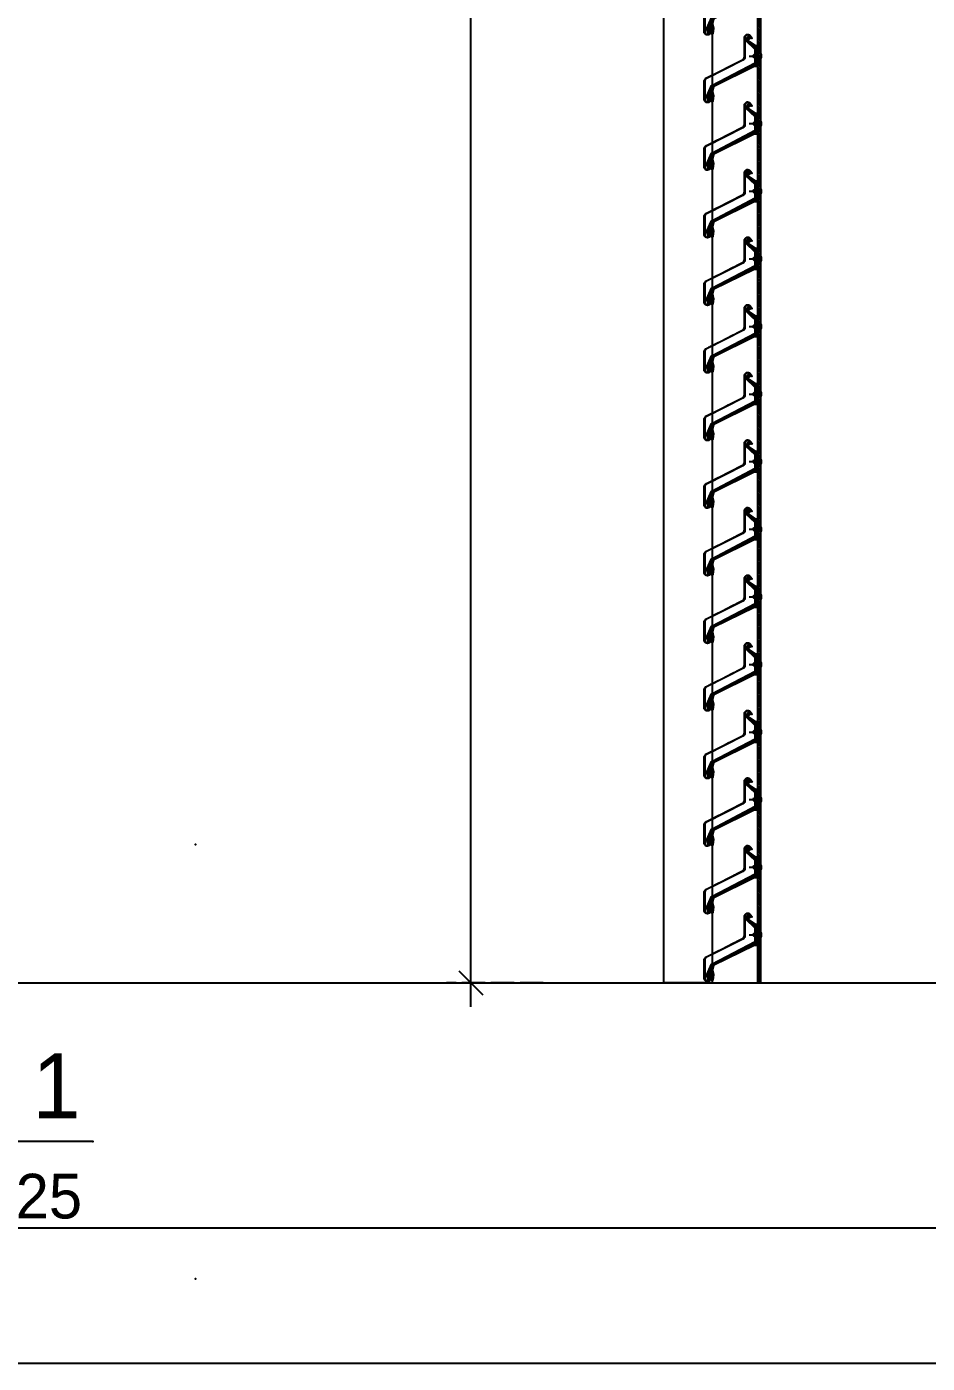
# Model space of a CAD drawing. Header units: millimetres. Extents: x -244126 to 368105, y -173968 to 259060.
# Drawn here: x 3466 to 4399, y 56651 to 58035 of the extents above; entities that cross this region are included whole.
import ezdxf
from ezdxf.enums import TextEntityAlignment as Align

# ---------------------------------------------------------------- set-up
doc = ezdxf.new("R2010")
doc.units = ezdxf.units.MM
doc.header["$MEASUREMENT"] = 0
for name, pattern in [('ACAD_ISO04W100', [30, 24, -3, 0, -3]), ('BORDER2', [22.224999999999998, 6.35, -3.175, 6.35, -3.175, 0, -3.175]), ('HIDDEN', [9.524999999999999, 6.35, -3.175]), ('TA_GL_000.00010', [0.000275, 0.0001, -2.5e-05, 2.5e-05, -2.5e-05, 0.0001]), ('TA_HL_003.00000', [19.5, 10.65, -8.85])]:
    doc.linetypes.add(name, pattern=pattern)
for name, color, linetype in [('000 - GROUND', 6, 'Continuous'), ('000 - H A T C H', 8, 'Continuous'), ('000 - SYMBOL CON', 1, 'Continuous'), ('000 - T E X T', 4, 'Continuous'), ('000 - TITLEBLOCK', 4, 'Continuous'), ('000 - WIPEOUT', 250, 'Continuous'), ('001 - ASCESSORIES', 1, 'Continuous'), ('004 - WALL', 3, 'Continuous'), ('A03_SUN LOUVER', 7, 'Continuous'), ('A04_TUBE SERIES', 7, 'Continuous')]:
    doc.layers.add(name, color=color, linetype=linetype)
doc.styles.add('Cetury Gothic', font='GOTHIC.TTF')
doc.styles.add('CORDIA', font='cordia.shx')
doc.styles.add('MtXpl_BrowalliaUPC', font='BrowalliaUPC.ttf')
doc.styles.add('TA', font='Cordia New.ttf', dxfattribs={"height": 4.5})
doc.dimstyles.new('DIM E-E', dxfattribs={"dimscale": 2, "dimtxt": 0.18, "dimasz": 0.1, "dimexe": 0.1, "dimexo": 0.1, "dimgap": 0.09, "dimtad": 1, "dimtoh": 1, "dimzin": 0, "dimdsep": 46, "dimtxsty": 'CORDIA', "dimblk": 'OBLIQUE', "dimcen": 0.1, "dimdle": 0.1, "dimclrd": 40, "dimclre": 140, "dimclrt": 3, "dimadec": 0, "dimazin": 0, "dimtfac": 1, "dimtix": 1, "dimtmove": 2, "dimatfit": 3, "dimfxl": 1, "dimtolj": 1, "dimtzin": 0, "dimarcsym": 0})

# ---------------------------------------------------------------- blocks, each defined once
blk = doc.blocks.new('A$Cfd196da9')
at = {"color": 0, "linetype": 'ByBlock', "const_width": 0.1}
blk.add_lwpolyline([(-143.5, -98.00000000003524), (96.5, -98.00000000003524), (96.5, 98.99999999999818), (-143.5, 98.99999999999818)], close=True, dxfattribs=at)
blk = doc.blocks.new('*U3058')
at = {"layer": '000 - TITLEBLOCK', "color": 250}
blk.add_lwpolyline([(0, 0), (5940, 0), (5940, 4200), (0, 4200)], close=True, dxfattribs=at)
at = {"layer": '000 - T E X T', "color": 3, "xscale": 20, "yscale": 20, "zscale": 20}
blk.add_blockref('A$Cfd196da9', (2970, 2100), dxfattribs=at)
at = {"color": 4, "style": 'TA'}
blk.add_attdef('PAPER_SIZE', text='', height=25.01996734691533, dxfattribs=at).set_placement((5685.990135701577, 99.74056278897478), align=Align.MIDDLE_RIGHT)
blk.add_attdef('SCALE_SIZE', text='', height=25.01996734691533, dxfattribs=at).set_placement((5735.108402257829, 100.2616452662733), align=Align.MIDDLE_LEFT)
at = {"layer": '000 - T E X T', "color": 250, "style": 'TA'}
for tag, height, p in [('SUPERLINK', 20, (172.6463526980069, 4157.653398632592)), ('NAMEFILE', 20, (172.6463526980069, 4117.648986908698)), ('SC', 400, (33.63757568388337, 3752.105322544021))]:
    blk.add_attdef(tag, text='', height=height, dxfattribs=at).set_placement(p, align=Align.MIDDLE_LEFT)
at = {"layer": '000 - T E X T', "color": 4, "style": 'TA'}
for tag, height, p in [('PRELIM_NAME_JOB_1', 20, (5246.650049813361, 3301.910098792705)), ('PRELIM_NAME_JOB_2', 20, (5246.650049813361, 3258.277144555959)), ('PRELIM_NAME_PROJECT_1', 30, (4948.065500009579, 3093.102591053976)), ('PRELIM_NAME_PROJECT_2', 30, (4948.065500009579, 3019.102591053979)), ('PRELIM_NAME_PROJECT_3', 30, (4948.065500009579, 2945.102591053983)), ('PRELIM_NAME_TITLE_3', 24, (4955.065500009587, 739.8807190992738)), ('DRAWING_NO1', 24, (4946.108710958615, 329.1537826389776)), ('DRAWING_NO2', 24, (4946.108710958615, 249.1449591911896)), ('PRELIM_NAME_TITLE_1', 1.2, (247.7532750004793, 43.65403595496355)), ('PRELIM_NAME_TITLE_2', 1.2, (247.7532750004793, 40.32403595496362))]:
    blk.add_attdef(tag, text='', height=height, dxfattribs=at).set_placement(p, align=Align.MIDDLE_LEFT)
at = {"layer": '000 - T E X T', "color": 4, "style": 'Cetury Gothic'}
for tag, p in [('SHEET_NO.', (5615.789428620446, 339.9774362902372)), ('TOTAL_SHEET_NO.', (5609.658428601324, 176.3984143132984))]:
    blk.add_attdef(tag, text='', height=36, dxfattribs=at).set_placement(p, align=Align.CENTER)
at = {"layer": '000 - T E X T', "color": 4, "style": 'TA'}
blk.add_attdef('NAME_REMARK', (552.8589976401418, 173.0396926597859), '', height=40, dxfattribs=at)
blk = doc.blocks.new('*U3716')
at = {"layer": '004 - WALL', "color": 0, "linetype": 'ByBlock'}
blk.add_lwpolyline([(0, 0), (-100, 0), (-100, 2700), (0, 2700)], close=True, dxfattribs=at)
blk = doc.blocks.new('*U864')
at = {"color": 4}
blk.add_line((-4.258498455800009, 5.700827209227327), (-39.25849845580001, 5.700827209227327), dxfattribs=at)
at = {"linetype": 'TA_GL_000.00010'}
blk.add_point((8.881784197001252e-16, 18), dxfattribs=at)
for p in [(-4.258498455800009, 5.700827209227327), (0, 0)]:
    blk.add_point(p)
at = {"layer": '000 - SYMBOL CON', "color": 0, "linetype": 'ByBlock'}
blk.add_lwpolyline([(-47.29898225372949, 7.660343411297845, 0.414213562373093), (-49.25849845580001, 5.700827209227327, 0.4142135623731004), (-47.29898225372949, 3.74131100715681), (-41.21801465787053, 3.74131100715681, 0.4142135623730966), (-39.25849845580001, 5.700827209227327, 0.4142135623730893), (-41.21801465787053, 7.660343411297845)], format="xyb", close=True, dxfattribs=at)
at = {"color": 4, "linetype": 'BORDER2', "style": 'Cetury Gothic'}
blk.add_text('SCALE', height=1.8, dxfattribs=at).set_placement((-38.06962739612595, 2.507720990193548))
at = {"color": 0, "style": 'TA'}
for tag, p in [('HEADING2', (-38.32903347561796, 10.64992116065969)), ('HEADING', (-38.32903347561796, 6.649921160659689))]:
    blk.add_attdef(tag, p, '', height=2.5, dxfattribs=at)
for tag, height, p in [('LO', 2.7, (-4.758498455798417, 6.649921160659687)), ('SC', 1.85, (-4.699605285589541, 2.507720990193548))]:
    blk.add_attdef(tag, text='', height=height, dxfattribs=at).set_placement(p, align=Align.RIGHT)
at = {"layer": '000 - T E X T', "color": 0, "style": 'MtXpl_BrowalliaUPC'}
blk.add_attdef('NO.CODE', text='', height=2, dxfattribs=at).set_placement((-44.25849845580001, 5.700827209227327), align=Align.MIDDLE_CENTER)
blk = doc.blocks.new('_Oblique')
at = {"color": 0, "linetype": 'ByBlock', "lineweight": -2}
blk.add_line((-0.5, -0.5), (0.5, 0.5), dxfattribs=at)
blk = doc.blocks.new('*D3801')
at = {"layer": 'A04_TUBE SERIES', "color": 40, "lineweight": -2, "transparency": 16777216}
blk.add_line((3926.313265724752, 57019.47557430169), (3926.313265724752, 59311.62387743569), dxfattribs=at)
at = {"layer": 'A04_TUBE SERIES', "color": 140, "linetype": 'ACAD_ISO04W100', "lineweight": -2, "transparency": 16777216}
for p, q in [((4001.313265724837, 59286.62387743569), (3901.313265724752, 59286.62387743569)), ((4001.313265724837, 57044.47557430169), (3901.313265724752, 57044.47557430169))]:
    blk.add_line(p, q, dxfattribs=at)
at = {"layer": 'Defpoints', "color": 0, "transparency": 16777216}
for p in [(3926.313265724752, 59286.62387743569), (4026.313265724837, 59286.62387743569), (4026.313265724837, 57044.47557430169)]:
    blk.add_point(p, dxfattribs=at)
at = {"layer": 'A04_TUBE SERIES', "color": 40, "lineweight": -2, "transparency": 16777216, "xscale": 25, "yscale": 25, "zscale": 25}
for p, rotation in [((3926.313265724752, 59286.62387743569), 90), ((3926.313265724752, 57044.47557430169), 270)]:
    blk.add_blockref('_Oblique', p, dxfattribs=dict(at, rotation=rotation))
at = {"layer": 'A04_TUBE SERIES', "color": 3, "transparency": 16777216, "insert": (3881.313265724767, 58165.54972586868), "char_height": 45, "attachment_point": 5, "rotation": 90, "style": 'CORDIA'}
blk.add_mtext('\\A1;VARIES', dxfattribs=at)
blk = doc.blocks.new('*U3769')
blk.add_wipeout([(49.99999999999977, 1121.074151567002), (0, 1121.074151567002), (-2.2737367544323206e-13, -1121.0741515670013), (49.99999999999977, -1121.0741515670013)]).dxf.layer = '000 - WIPEOUT'
at = {"layer": '000 - H A T C H'}
h = blk.add_hatch(dxfattribs=at)
h.set_pattern_fill('ANSI32', color=256, scale=0.25, angle=-90.00000000000001)
h.set_pattern_definition([(315, (-5514.030462112098, 23949.07471731478), (1.683798022700467, 1.683798022700466), []), (315, (-5514.030462112098, 23947.95218481478), (1.683798022700467, 1.683798022700466), [])])
h.paths.add_polyline_path([(-1.356692536091941e-13, -1121.074151567002), (2.499999999999864, -1121.074151567002), (2.5, 1121.074151567002), (2.220446049250313e-16, 1121.074151567002)])
at = {"layer": '001 - ASCESSORIES', "linetype": 'ByBlock'}
blk.add_lwpolyline([(50, 1121.074151567002), (0, 1121.074151567002), (-1.357611786334021e-13, -1121.074151567002), (49.99999999999986, -1121.074151567002)], close=True, dxfattribs=at)
at = {"layer": '001 - ASCESSORIES', "color": 0}
blk.add_lwpolyline([(0, 1121.074151567002), (2.5, 1121.074151567002), (2.499999999999864, -1121.074151567002), (-1.357611786334021e-13, -1121.074151567002)], close=True, dxfattribs=at)
blk = doc.blocks.new('000 - FAMELINE_AL.SUN_LV_70Z_CUT_VIEW')
at = {"layer": '000 - H A T C H'}
h = blk.add_hatch(dxfattribs=at)
h.set_pattern_fill('ANSI32', color=8, scale=2)
h.set_pattern_definition([(45, (0, 0), (-0.5303300858899107, 0.5303300858899107), []), (45, (0.35355339, 0), (-0.5303300858899107, 0.5303300858899107), [])])
edge = h.paths.add_edge_path()
edge.add_arc((-41.71909435685664, 63.80189602588693), 3.399999999999986, 359.7688178317894, 500.7773137959305)
edge.add_line((-44.35305455737182, 65.95183873724041), (-46.44665398359939, 63.3869064088849))
edge.add_line((-46.44665398359939, 63.3869064088849), (-45.98183747762232, 63.00750475393761))
edge.add_line((-45.98183747762232, 63.00750475393761), (-43.88823805138236, 65.57243708230635))
edge.add_arc((-41.71909435685045, 63.8018960258951), 2.799999999993822, -0.25475025521330963, 140.7773137957614, ccw=False)
edge.add_line((-38.91912203336574, 63.78944662088733), (-38.9191220333887, 44.01972320168352))
edge.add_arc((-34.9191220333887, 44.01972320168352), 4, 180, 244.3295045191594)
edge.add_line((-36.6519020997646, 40.41452234159676), (0.8728362579277018, 21.54602793816775))
edge.add_arc((-0.6000267984897698, 18.4816072070802), 3.400000000011559, 1.3181988833821379e-10, 64.32950451929122, ccw=False)
edge.add_line((2.799973201521789, 18.48160720708802), (2.799973201515968, -0.01085875736750097))
edge.add_arc((-1.672240363737032e-06, -4.791312291807515e-06), 2.799995911112356, 214.4412264402325, 359.7778968172909, ccw=False)
edge.add_line((-2.309177256072871, -1.58357203815649), (-4.075200694191153, 0.9916572906804504))
edge.add_line((-4.075200694191153, 0.9916572906804504), (-4.570024391912739, 0.6523204253608128))
edge.add_line((-4.570024391912739, 0.6523204253608128), (-2.804000953798055, -1.922908903484404))
edge.add_arc((1.343924971308752e-13, -6.008527009271347e-13), 3.399999999999771, 214.4412879448393, 359.7725146033154)
edge.add_line((3.399973201521789, -0.01349921971996082), (3.399973201521789, 18.48160720708802))
edge.add_arc((-0.600026798489675, 18.48160720708033), 4.000000000011464, 1.101744141655805e-10, 64.32950451926962)
edge.add_line((1.132753267884254, 22.08680806718075), (-36.39198508980822, 40.95530247060977))
edge.add_arc((-34.9191220333887, 44.01972320168352), 3.400000000000007, 180, 244.3295045191593, ccw=False)
edge.add_line((-38.3191220333887, 44.01972320168352), (-38.31912203338288, 63.78817741812782))
at = {"layer": 'A03_SUN LOUVER', "color": 0}
blk.add_lwpolyline([(-38.31912203339264, 63.78817743708649, 0.706785714724799), (-44.35305455737182, 65.95183873724041), (-46.44665398359939, 63.3869064088849), (-45.98183747762232, 63.00750475393761), (-43.88823805138236, 65.57243708230635, -0.7069399320194617), (-38.91912203336574, 63.78944662088733), (-38.9191220333887, 44.01972320168352, 0.2883019779868358), (-36.6519020997646, 40.41452234159676), (0.8728362579277018, 21.54602793816775, -0.2883019779868358), (2.799973201521789, 18.48160720708802), (2.799973201515968, -0.01085875736750097, -0.7354915496662431), (-2.309177256072871, -1.58357203815649), (-4.075200694191153, 0.9916572906804504), (-4.570024391912739, 0.6523204253608128), (-2.804000953798055, -1.922908903484404, 0.7354549486294412), (3.399973201521789, -0.01349921971996082), (3.399973201521789, 18.48160720708802, 0.2883019779868358), (1.132753267884254, 22.08680806718075), (-36.39198508980822, 40.95530247060977, -0.2883019779868358), (-38.3191220333887, 44.01972320168352), (-38.31912203338288, 63.78817741812782)], format="xyb", dxfattribs=at)
blk = doc.blocks.new('000 - ASSCESSORIES_FAMELINE_AL.FLEX_BK_FOR_70Z_[70Z-BK]_CUT_VIEW')
at = {"layer": '000 - H A T C H'}
h = blk.add_hatch(dxfattribs=at)
h.set_pattern_fill('ANSI32', color=8, scale=0.005)
h.set_pattern_definition([(45, (9.087006977919415, -46.378), (-0.001325825214724777, 0.001325825214724777), []), (45, (9.087890861394415, -46.378), (-0.001325825214724777, 0.001325825214724777), [])])
edge = h.paths.add_edge_path()
edge.add_line((-0.01277954649654411, -0.00975276040116313), (-0.01297954649656303, -0.009952760401567673))
edge.add_line((-0.01297954649656141, -0.009952760401567673), (-0.01317954649658215, -0.00975276040116313))
edge.add_line((-0.01317954649658226, -0.00975276040116313), (-0.013379546496603, -0.009952760401567673))
edge.add_line((-0.01337954649660311, -0.009952760401567673), (-0.01357954649662385, -0.00975276040116313))
edge.add_line((-0.01357954649662396, -0.00975276040116313), (-0.0137795464966447, -0.009952760401567673))
edge.add_line((-0.01377954649664481, -0.009952760401567673), (-0.01397954649666919, -0.00975276040116313))
edge.add_line((-0.01397954649666922, -0.00975276040116313), (-0.01417954649669177, -0.009952760401567673))
edge.add_line((-0.01417954649669184, -0.009952760401567673), (-0.01437954649671258, -0.00975276040116313))
edge.add_line((-0.01437954649671269, -0.00975276040116313), (-0.01457954649673343, -0.009952760401567673))
edge.add_line((-0.01457954649673354, -0.009952760401567673), (-0.01477954649675428, -0.00975276040116313))
edge.add_line((-0.01477954649675439, -0.00975276040116313), (-0.01497954649677513, -0.009952760401567673))
edge.add_line((-0.01497954649677524, -0.009952760401567673), (-0.01517954649679416, -0.00975276040116313))
edge.add_line((-0.01517954649679432, -0.00975276040116313), (-0.01537954649681505, -0.009952760401567673))
edge.add_line((-0.01537954649681517, -0.009952760401567673), (-0.0155795464968359, -0.00975276040116313))
edge.add_line((-0.01557954649683602, -0.00975276040116313), (-0.01577954649685675, -0.009952760401567673))
edge.add_line((-0.01577954649685687, -0.009952760401567673), (-0.0159795464968776, -0.00975276040116313))
edge.add_line((-0.01597954649687772, -0.00975276040116313), (-0.01617954649689663, -0.009952760401567673))
edge.add_line((-0.01617954649689501, -0.009952760401567673), (-0.01637954649691575, -0.00975276040116313))
edge.add_line((-0.01637954649691586, -0.00975276040116313), (-0.0165795464969366, -0.009952760401567673))
edge.add_line((-0.01657954649693671, -0.009952760401567673), (-0.01677954649695745, -0.00975276040116313))
edge.add_line((-0.01677954649695756, -0.00975276040116313), (-0.0169795464969783, -0.009952760401567673))
edge.add_line((-0.01697954649697841, -0.009952760401567673), (-0.01717954649700279, -0.00975276040116313))
edge.add_line((-0.01717954649700282, -0.00975276040116313), (-0.01737954649702537, -0.009952760401567673))
edge.add_line((-0.01737954649702544, -0.009952760401567673), (-0.01757954649704618, -0.00975276040116313))
edge.add_line((-0.01757954649704629, -0.00975276040116313), (-0.01777954649706703, -0.009952760401567673))
edge.add_line((-0.01777954649706714, -0.009952760401567673), (-0.01797954649708788, -0.00975276040116313))
edge.add_line((-0.01797954649708799, -0.00975276040116313), (-0.01817954649710873, -0.009952760401567673))
edge.add_line((-0.01817954649710884, -0.009952760401567673), (-0.01837954649712776, -0.00975276040116313))
edge.add_line((-0.01837954649712792, -0.00975276040116313), (-0.01857954649714865, -0.009952760401567673))
edge.add_line((-0.01857954649714877, -0.009952760401567673), (-0.0187795464971695, -0.00975276040116313))
edge.add_line((-0.01877954649716962, -0.00975276040116313), (-0.01897954649719035, -0.009952760401567673))
edge.add_line((-0.01897954649719047, -0.009952760401567673), (-0.0191795464972112, -0.00975276040116313))
edge.add_line((-0.01917954649721132, -0.00975276040116313), (-0.01937954649723024, -0.009952760401567673))
edge.add_line((-0.01937954649722862, -0.009952760401567673), (-0.01957954649724935, -0.00975276040116313))
edge.add_line((-0.01957954649724947, -0.00975276040116313), (-0.0197795464972702, -0.009952760401567673))
edge.add_line((-0.01977954649727032, -0.009952760401567673), (-0.01997954649729105, -0.00975276040116313))
edge.add_line((-0.01997954649729117, -0.00975276040116313), (-0.0201795464973119, -0.009952760401567673))
edge.add_line((-0.02017954649731202, -0.009952760401567673), (-0.02037954649733639, -0.00975276040116313))
edge.add_line((-0.02037954649733642, -0.00975276040116313), (-0.02057954649735898, -0.009952760401567673))
edge.add_line((-0.02057954649735905, -0.009952760401567673), (-0.02077954649737978, -0.00975276040116313))
edge.add_line((-0.0207795464973799, -0.00975276040116313), (-0.02097954649740063, -0.009952760401567673))
edge.add_line((-0.02097954649740075, -0.009952760401567673), (-0.02117954649742148, -0.00975276040116313))
edge.add_line((-0.0211795464974216, -0.00975276040116313), (-0.02137954649744233, -0.009952760401567673))
edge.add_line((-0.02137954649744245, -0.009952760401567673), (-0.02157954649746137, -0.00975276040116313))
edge.add_line((-0.02157954649746152, -0.00975276040116313), (-0.02177954649748226, -0.009952760401567673))
edge.add_line((-0.02177954649748237, -0.009952760401567673), (-0.02197954649750311, -0.00975276040116313))
edge.add_line((-0.02197954649750322, -0.00975276040116313), (-0.02217954649752396, -0.009952760401567673))
edge.add_line((-0.02217954649752407, -0.009952760401567673), (-0.02237954649754481, -0.00975276040116313))
edge.add_line((-0.02237954649754492, -0.00975276040116313), (-0.02257954649756384, -0.009952760401567673))
edge.add_line((-0.02257954649756222, -0.009952760401567673), (-0.02277954649758296, -0.00975276040116313))
edge.add_line((-0.02277954649758307, -0.00975276040116313), (-0.02297954649760381, -0.009952760401567673))
edge.add_line((-0.02297954649760392, -0.009952760401567673), (-0.02317954649762466, -0.00975276040116313))
edge.add_line((-0.02317954649762477, -0.00975276040116313), (-0.02337954649764551, -0.009952760401567673))
edge.add_line((-0.02337954649764562, -0.009952760401567673), (-0.02357954649767, -0.00975276040116313))
edge.add_line((-0.02357954649767002, -0.00975276040116313), (-0.02377954649769258, -0.009952760401567673))
edge.add_line((-0.02377954649769265, -0.009952760401567673), (-0.02397954649771339, -0.00975276040116313))
edge.add_line((-0.0239795464977135, -0.00975276040116313), (-0.02417954649774151, -0.009952760401567673))
edge.add_line((-0.02417954649774146, -0.009952760401567673), (-0.02437954649775492, -0.00975276040116313))
edge.add_line((-0.0243795464977552, -0.00975276040116313), (-0.02457954649778321, -0.009952760401567673))
edge.add_line((-0.02457954649778316, -0.009952760401567673), (-0.02477954649780389, -0.00975276040116313))
edge.add_line((-0.02477954649780401, -0.00975276040116313), (-0.02497954649782474, -0.009952760401567673))
edge.add_line((-0.02497954649782486, -0.009952760401567673), (-0.02517954649784377, -0.00975276040116313))
edge.add_line((-0.02517954649784393, -0.00975276040116313), (-0.02537954649786467, -0.009952760401567673))
edge.add_line((-0.02537954649786478, -0.009952760401567673), (-0.02557954649788552, -0.00975276040116313))
edge.add_line((-0.02557954649788563, -0.00975276040116313), (-0.02577954649790637, -0.009952760401567673))
edge.add_line((-0.02577954649790648, -0.009952760401567673), (-0.02597954649792722, -0.00975276040116313))
edge.add_line((-0.02597954649792555, -0.00975276040116313), (-0.02617954649794447, -0.009952760401567673))
edge.add_line((-0.02617954649794463, -0.009952760401567673), (-0.02637954649796536, -0.00975276040116313))
edge.add_line((-0.02637954649796548, -0.00975276040116313), (-0.02657954649798621, -0.009952760401567673))
edge.add_line((-0.02657954649798633, -0.009952760401567673), (-0.02677954649800706, -0.00975276040116313))
edge.add_line((-0.02677954649800718, -0.00975276040116313), (-0.02697954649802974, -0.009952760401567673))
edge.add_line((-0.0269795464980298, -0.009952760401567673), (-0.02717954649805418, -0.00975276040116313))
edge.add_line((-0.02717954649805421, -0.00975276040116313), (-0.02737954649807494, -0.009952760401567673))
edge.add_line((-0.02737954649807506, -0.009952760401567673), (-0.02757954649809579, -0.00975276040116313))
edge.add_line((-0.02757954649809591, -0.00975276040116313), (-0.02967954649830546, -0.00975276040116313))
edge.add_line((-0.02967954649830595, -0.00975276040116313), (-0.02967954649830595, -0.005952760400752766))
edge.add_line((-0.02967954649830595, -0.005952760400752766), (-0.05031824556958587, 0.03563496930928506))
edge.add_arc((-0.05121400561373868, 0.03519043141033507), 0.001000000000151382, 26.39377746178776, 75.8219355794282)
edge.add_line((-0.05096906939608736, 0.03615997060479259), (-0.05502790629977783, 0.03718536098029273))
edge.add_arc((-0.0552728425175335, 0.03621582178585214), 0.001000000000162513, 75.82193557346436, 104.1780643993373)
edge.add_line((-0.05551777873482955, 0.03718536098040914), (-0.06002284251777767, 0.03604723960325629))
edge.add_line((-0.06002284251777645, 0.03604723960325629), (-0.06566181365886668, 0.03683974531472614))
edge.add_arc((-0.06559222710857426, 0.03733487934893276), 0.0004999999998133708, 168.4409523074406, 262.0000000186345, ccw=False)
edge.add_line((-0.06608208646855651, 0.03743506820683962), (-0.06601507415376996, 0.0377627155153312))
edge.add_arc((-0.06552521479402351, 0.03766252665701586), 0.0004999999996624719, 87.06799968467601, 168.4409522554503, ccw=False)
edge.add_arc((-0.06495843581486405, 0.04872858665620328), 0.01058056507243212, 267.06799962155, 291.9915223716762)
edge.add_arc((-0.0601375721881432, 0.03943023958709091), 0.001000000000519413, 210.8217160004619, 511.7252351100696)
edge.add_arc((-0.06392995079279906, 0.03099271075333121), 0.009374857828702345, 71.90549630057217, 97.73897321563683)
edge.add_arc((-0.06523276939259937, 0.0405794483473656), 0.0002999999997556577, 168.4409523378007, 277.73897327017005, ccw=False)
edge.add_line((-0.06552668500849279, 0.04063956166192639), (-0.06541458793621961, 0.04118764456461924))
edge.add_arc((-0.06492472857595288, 0.04108745570658101), 0.0005000000001152923, 105.0000000089477, 168.4409522992529, ccw=False)
edge.add_line((-0.06505413809860983, 0.0415704186198198), (-0.06025266056207801, 0.0428301757283478))
edge.add_line((-0.06025266056207812, 0.0428301757283478), (-0.0492526605609267, 0.03804723960366374))
edge.add_line((-0.04925266056092603, 0.03804723960366374), (-0.02567954649789006, -0.006952760400956493))
edge.add_line((-0.02567954649789073, -0.006952760400956493), (-0.01187954649644718, -0.006952760400956493))
edge.add_line((-0.01187954649644674, -0.006952760400956493), (-0.002662942001011132, 0.002656586377350152))
edge.add_arc((-0.002304552747116162, 0.002307935918011594), 0.0005000000001045974, 59.98307022082429, 135.7891445572969, ccw=False)
edge.add_line((-0.002054424811218425, 0.002740874730996268), (0.002599041332761615, -0.0006066714323025623))
edge.add_arc((0.002423851587606052, -0.0008502049067118378), 0.0002999999999414777, -53.13000000248172, 54.27003670094422, ccw=False)
edge.add_line((0.002603852016303421, -0.001090204585118215), (0.0003817467584736676, -0.002756789730629123))
edge.add_arc((0.0002017463293952915, -0.002516790052546014), 0.0002999999999117129, 212.0053832946578, 306.8700000934011, ccw=False)
edge.add_line((-5.265316149127841e-05, -0.002675789734887246), (-0.002137095849296046, 0.0006593185663730881))
edge.add_arc((-0.002391495340415162, 0.0005003188842422901), 0.0003000000000012833, 32.00538323809544, 145.4914770709103)
edge.add_line((-0.002638707917848038, 0.0006702775308511377), (-0.007879546496031722, -0.006952760400956493))
edge.add_line((-0.007879546496033285, -0.006952760400956493), (-0.007879546496033285, -0.00975276040116313))
edge.add_line((-0.007879546496033285, -0.00975276040116313), (-0.00997954649625011, -0.00975276040116313))
edge.add_line((-0.009979546496248659, -0.00975276040116313), (-0.01017954649626939, -0.009952760401567673))
edge.add_line((-0.01017954649626951, -0.009952760401567673), (-0.01037954649629024, -0.00975276040116313))
edge.add_line((-0.01037954649629036, -0.00975276040116313), (-0.0105795464963111, -0.009952760401567673))
edge.add_line((-0.01057954649631121, -0.009952760401567673), (-0.01077954649633558, -0.00975276040116313))
edge.add_line((-0.01077954649633561, -0.00975276040116313), (-0.01097954649635817, -0.009952760401567673))
edge.add_line((-0.01097954649635824, -0.009952760401567673), (-0.01117954649637897, -0.00975276040116313))
edge.add_line((-0.01117954649637909, -0.00975276040116313), (-0.01137954649639982, -0.009952760401567673))
edge.add_line((-0.01137954649639994, -0.009952760401567673), (-0.01157954649642067, -0.00975276040116313))
edge.add_line((-0.01157954649642079, -0.00975276040116313), (-0.01177954649644153, -0.009952760401567673))
edge.add_line((-0.01177954649644164, -0.009952760401567673), (-0.01197954649646056, -0.00975276040116313))
edge.add_line((-0.01197954649646071, -0.00975276040116313), (-0.01217954649648145, -0.009952760401567673))
edge.add_line((-0.01217954649648156, -0.009952760401567673), (-0.0123795464965023, -0.00975276040116313))
edge.add_line((-0.01237954649650241, -0.00975276040116313), (-0.01257954649652315, -0.009952760401567673))
edge.add_line((-0.01257954649652326, -0.009952760401567673), (-0.012779546496544, -0.00975276040116313))
at = {"layer": '001 - ASCESSORIES', "color": 0, "linetype": 'ByBlock'}
blk.add_lwpolyline([(-0.01277954649654411, -0.00975276040116313), (-0.01297954649656141, -0.009952760401567673), (-0.01317954649658226, -0.00975276040116313), (-0.01337954649660311, -0.009952760401567673), (-0.01357954649662396, -0.00975276040116313), (-0.01377954649664481, -0.009952760401567673), (-0.01397954649666922, -0.00975276040116313), (-0.01417954649669184, -0.009952760401567673), (-0.01437954649671269, -0.00975276040116313), (-0.01457954649673354, -0.009952760401567673), (-0.01477954649675439, -0.00975276040116313), (-0.01497954649677524, -0.009952760401567673), (-0.01517954649679432, -0.00975276040116313), (-0.01537954649681517, -0.009952760401567673), (-0.01557954649683602, -0.00975276040116313), (-0.01577954649685687, -0.009952760401567673), (-0.01597954649687772, -0.00975276040116313), (-0.01617954649689501, -0.009952760401567673), (-0.01637954649691586, -0.00975276040116313), (-0.01657954649693671, -0.009952760401567673), (-0.01677954649695756, -0.00975276040116313), (-0.01697954649697841, -0.009952760401567673), (-0.01717954649700282, -0.00975276040116313), (-0.01737954649702544, -0.009952760401567673), (-0.01757954649704629, -0.00975276040116313), (-0.01777954649706714, -0.009952760401567673), (-0.01797954649708799, -0.00975276040116313), (-0.01817954649710884, -0.009952760401567673), (-0.01837954649712792, -0.00975276040116313), (-0.01857954649714877, -0.009952760401567673), (-0.01877954649716962, -0.00975276040116313), (-0.01897954649719047, -0.009952760401567673), (-0.01917954649721132, -0.00975276040116313), (-0.01937954649722862, -0.009952760401567673), (-0.01957954649724947, -0.00975276040116313), (-0.01977954649727032, -0.009952760401567673), (-0.01997954649729117, -0.00975276040116313), (-0.02017954649731202, -0.009952760401567673), (-0.02037954649733642, -0.00975276040116313), (-0.02057954649735905, -0.009952760401567673), (-0.0207795464973799, -0.00975276040116313), (-0.02097954649740075, -0.009952760401567673), (-0.0211795464974216, -0.00975276040116313), (-0.02137954649744245, -0.009952760401567673), (-0.02157954649746152, -0.00975276040116313), (-0.02177954649748237, -0.009952760401567673), (-0.02197954649750322, -0.00975276040116313), (-0.02217954649752407, -0.009952760401567673), (-0.02237954649754492, -0.00975276040116313), (-0.02257954649756222, -0.009952760401567673), (-0.02277954649758307, -0.00975276040116313), (-0.02297954649760392, -0.009952760401567673), (-0.02317954649762477, -0.00975276040116313), (-0.02337954649764562, -0.009952760401567673), (-0.02357954649767002, -0.00975276040116313), (-0.02377954649769265, -0.009952760401567673), (-0.0239795464977135, -0.00975276040116313), (-0.02417954649774146, -0.009952760401567673), (-0.0243795464977552, -0.00975276040116313), (-0.02457954649778316, -0.009952760401567673), (-0.02477954649780401, -0.00975276040116313), (-0.02497954649782486, -0.009952760401567673), (-0.02517954649784393, -0.00975276040116313), (-0.02537954649786478, -0.009952760401567673), (-0.02557954649788563, -0.00975276040116313), (-0.02577954649790648, -0.009952760401567673), (-0.02597954649792555, -0.00975276040116313), (-0.02617954649794463, -0.009952760401567673), (-0.02637954649796548, -0.00975276040116313), (-0.02657954649798633, -0.009952760401567673), (-0.02677954649800718, -0.00975276040116313), (-0.0269795464980298, -0.009952760401567673), (-0.02717954649805421, -0.00975276040116313), (-0.02737954649807506, -0.009952760401567673), (-0.02757954649809591, -0.00975276040116313), (-0.02967954649830595, -0.00975276040116313), (-0.02967954649830595, -0.005952760400752766), (-0.05031824556958497, 0.03563496930928522, 0.2190783415382473), (-0.05096906939608736, 0.03615997060479259), (-0.05502790629977738, 0.03718536098029546, 0.1243621950703983), (-0.05551777873482955, 0.03718536098040914), (-0.06002284251777645, 0.03604723960325629), (-0.06566181365886692, 0.03683974531472956, -0.4325265089640832), (-0.06608208646855651, 0.03743506820683962), (-0.0660150741537695, 0.03776271551533483, -0.370769381718523), (-0.06549963943015769, 0.03816187212903088, 0.109180126670583), (-0.06099633795153814, 0.03891787119944468, 3.791782085139564), (-0.06101825826210572, 0.03990393995670871, 0.1131996429191804), (-0.06519237132275713, 0.04028218079816526, -0.51668024221595), (-0.06552668500849279, 0.04063956166192639), (-0.06541458793621935, 0.04118764456462287, -0.2841073530842382), (-0.06505413809860983, 0.0415704186198198), (-0.06025266056207812, 0.0428301757283478), (-0.04925266056092603, 0.03804723960366374), (-0.02567954649789073, -0.006952760400956493), (-0.01187954649644674, -0.006952760400956493), (-0.002662942001011359, 0.002656586377348447, -0.343381406372472), (-0.002054424811218425, 0.002740874730996268), (0.002599041332763008, -0.0006066714323011979, -0.5062323687275436), (0.002603852016303421, -0.001090204585118215), (0.0003817467584728007, -0.002756789730625542, -0.4393056243868863), (-5.265316149127841e-05, -0.002675789734887246), (-0.002137095849295889, 0.0006593185663774648, 0.5400558432090684), (-0.002638707917848038, 0.0006702775308511377), (-0.007879546496033285, -0.006952760400956493), (-0.007879546496033285, -0.00975276040116313), (-0.009979546496248659, -0.00975276040116313), (-0.01017954649626951, -0.009952760401567673), (-0.01037954649629036, -0.00975276040116313), (-0.01057954649631121, -0.009952760401567673), (-0.01077954649633561, -0.00975276040116313), (-0.01097954649635824, -0.009952760401567673), (-0.01117954649637909, -0.00975276040116313), (-0.01137954649639994, -0.009952760401567673), (-0.01157954649642079, -0.00975276040116313), (-0.01177954649644164, -0.009952760401567673), (-0.01197954649646071, -0.00975276040116313), (-0.01217954649648156, -0.009952760401567673), (-0.01237954649650241, -0.00975276040116313), (-0.01257954649652326, -0.009952760401567673)], format="xyb", close=True, dxfattribs=at)
at = {"layer": '001 - ASCESSORIES', "color": 0}
for p in [(-0.06013757218862992, 0.03943023958709801), (6.834375005482229e-06, 7.105427357601002e-15)]:
    blk.add_point(p, dxfattribs=at)
at = {"layer": 'Defpoints', "color": 250, "linetype": 'HIDDEN', "ltscale": 0.5}
blk.add_line((-0.01877954649716784, -0.000752955738271055), (-0.01877954649716784, -0.01315256506364193), dxfattribs=at)
blk = doc.blocks.new('*U3768')
at = {"layer": '001 - ASCESSORIES', "color": 1, "xscale": 1000, "yscale": 1000, "zscale": 1000}
for p in [(-1049, 9.75276040116296), (-979, 9.75276040116296), (-909, 9.75276040116296), (-839, 9.75276040116296), (-769, 9.75276040116296), (-699, 9.75276040116296), (-629, 9.75276040116296), (-559, 9.75276040116296), (-489, 9.75276040116296), (-419, 9.75276040116296), (-349, 9.75276040116296), (-279, 9.75276040116296), (-209, 9.75276040116296), (-139, 9.75276040116296), (-69, 9.75276040116296)]:
    blk.add_blockref('000 - ASSCESSORIES_FAMELINE_AL.FLEX_BK_FOR_70Z_[70Z-BK]_CUT_VIEW', p, dxfattribs=at)
at = {"layer": 'A03_SUN LOUVER', "color": 3, "xscale": -1, "rotation": 270}
for p in [(-1112.541270990422, 52.11176187917954), (-1042.541270990422, 52.11176187917954), (-972.5412709904217, 52.11176187917954), (-902.5412709904217, 52.11176187917954), (-832.5412709904217, 52.11176187917954), (-762.5412709904217, 52.11176187917954), (-692.5412709904217, 52.11176187917954), (-622.5412709904217, 52.11176187917954), (-552.5412709904217, 52.11176187917954), (-482.5412709904217, 52.11176187917954), (-412.5412709904217, 52.11176187917954), (-342.5412709904217, 52.11176187917954), (-272.5412709904217, 52.11176187917954), (-202.5412709904217, 52.11176187917954), (-132.5412709904217, 52.11176187917954)]:
    blk.add_blockref('000 - FAMELINE_AL.SUN_LV_70Z_CUT_VIEW', p, dxfattribs=at)
blk = doc.blocks.new('*U3772')
at = {"layer": '000 - H A T C H'}
h = blk.add_hatch(dxfattribs=at)
h.set_pattern_fill('DOTS', color=8, scale=5, angle=90)
h.set_pattern_definition([(90, (1.084202172485504e-16, 1.084202172485504e-16), (-0.3125, 0.15625), [0, -0.3125])])
edge = h.paths.add_edge_path()
edge.add_arc((6.2500000021564, -3.126300886901387e-10), 1.249999999032525, -53.130102404963395, 53.13010238325057, ccw=False)
edge.add_arc((6.250000000650049, -0.6875000023001099), 0.8124999992297953, 202.6198648105183, 337.3801351894816, ccw=False)
edge.add_line((5.500000000610941, -1.000000000203717), (-1.77635683940025e-15, -1.000000000203727))
edge.add_line((-2.173258171971605e-15, -1.000000000203727), (-6.292525740534009e-15, -3.000000000156433))
edge.add_line((-6.292525740534008e-15, -3.000000000156433), (-0.9999999999763562, -1.499999999850842))
edge.add_line((-0.9999999999763562, -1.499999999850842), (-0.9999999999763503, 1.499999999850846))
edge.add_line((-0.9999999999763503, 1.499999999850845), (6.550315845288424e-15, 3.000000000156434))
edge.add_line((6.509366175031109e-15, 3.000000000156434), (2.390098606468705e-15, 1.000000000203727))
edge.add_line((2.390098606468706e-15, 1.000000000203727), (5.500000000610944, 1.000000000203736))
edge.add_arc((6.250000000650052, 0.6875000023001321), 0.8124999992297938, 22.619864741037475, 157.3801351894819, ccw=False)
at = {"layer": '001 - ASCESSORIES', "color": 0}
for p, q in [((5.500000000610944, 1.000000000203736), (2.159213709732834e-15, 1.000000000203727)), ((5.500000000610941, -1.000000000203717), (-2.159213709732837e-15, -1.000000000203727))]:
    blk.add_line(p, q, dxfattribs=at)
for points in [[(-0.9999999999763565, -1.499999999850841), (-0.99999999997635, 1.499999999850845), (6.477641128216606e-15, 3.000000000156433), (-6.477641128216606e-15, -3.000000000156433)], [(6.509366175031109e-15, 3.000000000156433), (2.390098606468706e-15, 1.000000000203727), (5.500000000610942, 1.000000000203736), (5.500000000610938, -1.000000000203717), (-2.173258171971605e-15, -1.000000000203727), (-6.292525740534008e-15, -3.000000000156433), (-0.9999999999763567, -1.499999999850841), (-0.9999999999763498, 1.499999999850845)]]:
    blk.add_lwpolyline(points, close=True, dxfattribs=at)
blk.add_lwpolyline([(7.000000001068118, 0.9999999992942371, -0.5000000004357978), (7.000000000689157, -1.000000000203718, -0.6666666684001539), (5.500000000610941, -1.000000000203717), (-2.173258171971605e-15, -1.000000000203727), (-6.292525740534008e-15, -3.000000000156433), (-0.9999999999763562, -1.499999999850842), (-0.9999999999763503, 1.499999999850845), (6.509366175031109e-15, 3.000000000156434), (2.390098606468706e-15, 1.000000000203727), (5.500000000610944, 1.000000000203736, -0.6666666688380637)], format="xyb", close=True, dxfattribs=at)
blk.add_lwpolyline([(7.000000000689157, -1.000000000203721), (7.000000000461787, 0.9999999997489858, -0.5000000006252776), (7.000000000689157, -1.000000000203721, -0.6666666684001529), (5.500000000610941, -1.000000000203717), (5.500000000610944, 1.000000000203736, -0.6666666684001575), (7.000000000689161, 1.000000000203733)], format="xyb", dxfattribs=at)

msp = doc.modelspace()

# ---------------------------------------------------------------- linework, layer by layer
at = {"layer": '000 - GROUND'}
msp.add_lwpolyline([(-280.069017779424, 57044.47557430166), (4519.930982220576, 57044.47557430166)], dxfattribs=at)

# ---------------------------------------------------------------- block references
at = {"color": 2, "linetype": 'TA_HL_003.00000'}
msp.add_blockref('*U3058', (-380.069017779424, 56650.53613747495), dxfattribs=at)
at = {"color": 1}
msp.add_blockref('*U3716', (4226.313265724835, 57044.47557430169), dxfattribs=at)
at = {"layer": '000 - T E X T', "xscale": 25, "yscale": 25, "zscale": 25}
msp.add_blockref('*U864', (3641.108429388189, 56737.80117970772), dxfattribs=at).add_auto_attribs({'HEADING': 'DETAIL VIEW', 'LO': '1', 'SC': '1: 25'})

# ---------------------------------------------------------------- dimensions: what is measured, and where the dimension line sits
at = {"layer": 'A04_TUBE SERIES', "color": 3}
dim = msp.add_linear_dim(base=(3926.313265724752, 59286.62387743569), p1=(4026.313265724835, 57044.47557430166), p2=(4026.313265724835, 59286.62387743566), angle=90, text='VARIES', dimstyle='DIM E-E', override={"dimscale": 250}, dxfattribs=at)
dim.commit()
dim.dimension.update_dxf_attribs({"geometry": '*D3801', "text_midpoint": (3881.313265724767, 58165.54972586868)})

# ---------------------------------------------------------------- next in the draw order: block references
at = {"layer": '001 - ASCESSORIES', "color": 2, "rotation": 180}
msp.add_blockref('*U3769', (4226.313265724835, 58165.54972586867), dxfattribs=at)

# ---------------------------------------------------------------- next in the draw order: block references
at = {"color": 2, "rotation": 90}
msp.add_blockref('*U3768', (4223.613265724431, 58161.97397241525), dxfattribs=at)
at = {"layer": '001 - ASCESSORIES', "rotation": 180}
for p in [(4226.313265724835, 58004.19442591807), (4226.313265724835, 57934.19442591807), (4226.313265724835, 57864.19442591807), (4226.313265724835, 57794.19442591807), (4226.313265724835, 57724.19442591807), (4226.313265724835, 57654.19442591807), (4226.313265724835, 57584.19442591807), (4226.313265724835, 57514.19442591807), (4226.313265724835, 57444.19442591807), (4226.313265724835, 57374.19442591807), (4226.313265724835, 57304.19442591807), (4226.313265724835, 57234.19442591807), (4226.313265724835, 57164.19442591807), (4226.313265724835, 57094.19442591807)]:
    msp.add_blockref('*U3772', p, dxfattribs=at)

doc.saveas('drawing.dxf')
